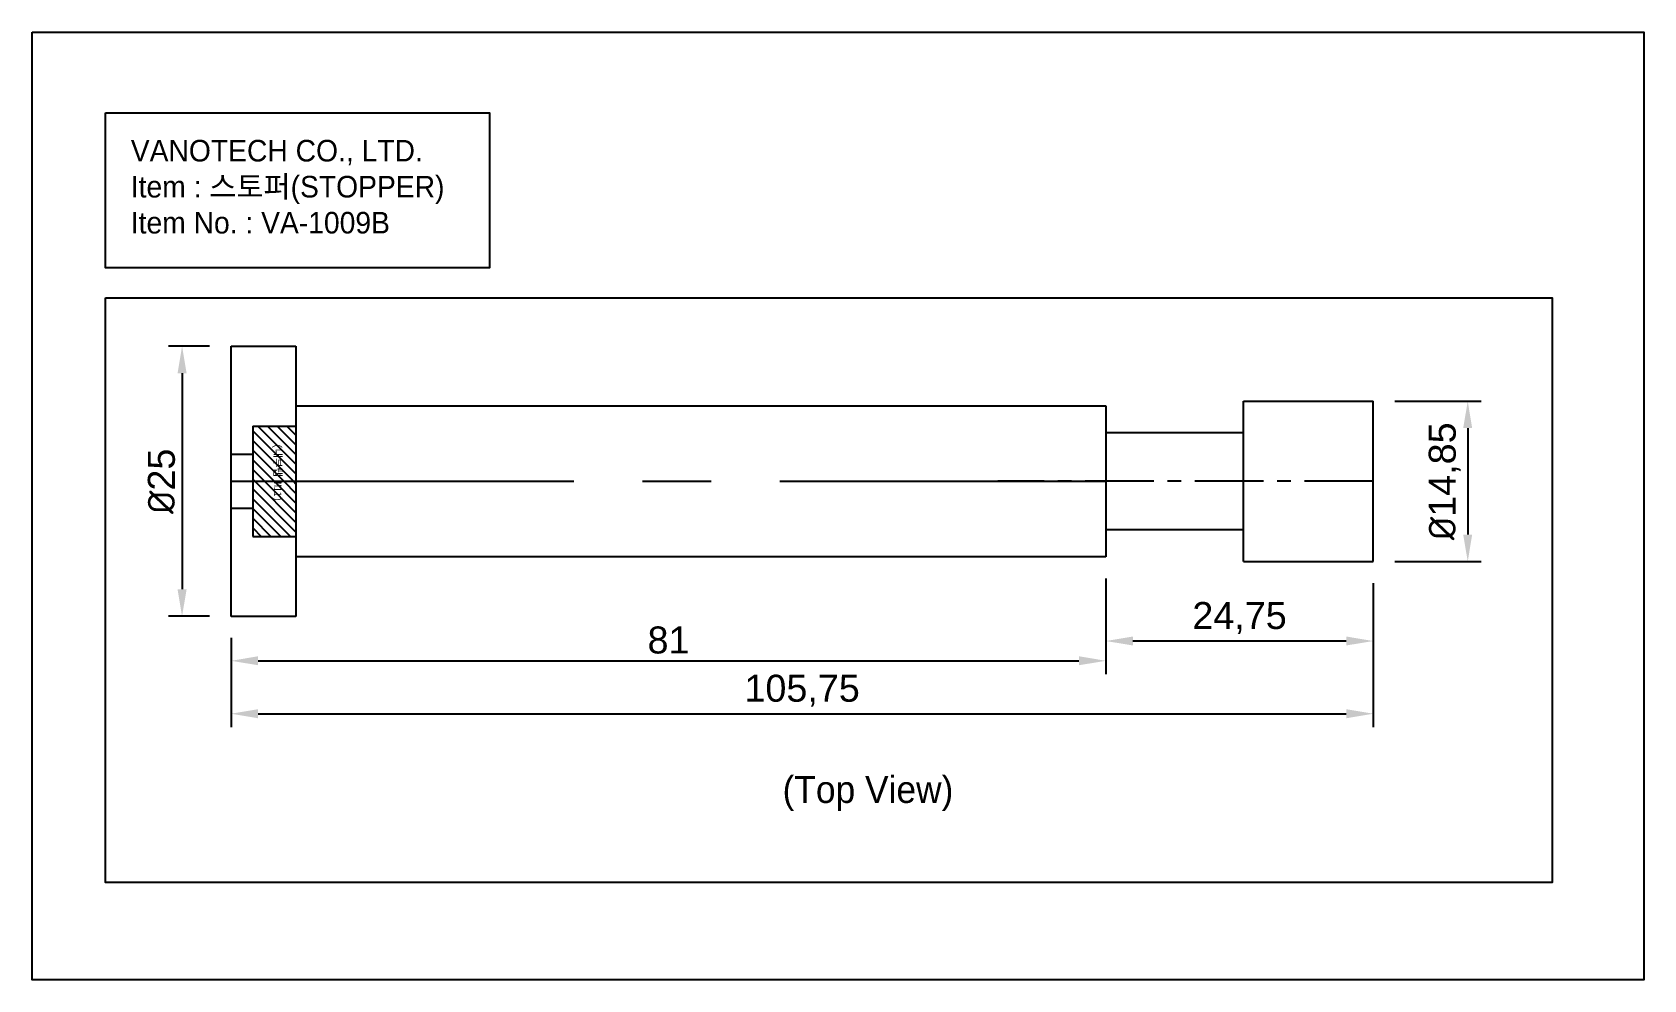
# Model space of a CAD drawing. Header units: millimetres. Extents: x -1127 to -978, y 1942 to 2030.
import ezdxf

# ---------------------------------------------------------------- set-up
doc = ezdxf.new("R2010")
doc.units = ezdxf.units.MM
doc.linetypes.add('CENTER', pattern=[50.8, 31.75, -6.35, 6.35, -6.35])
doc.styles.get("Standard").update_dxf_attribs({"font": 'arial.ttf'})
doc.styles.add('스타일', font='', dxfattribs={"height": 20})
doc.styles.get('스타일').set_extended_font_data('Gulim')
doc.dimstyles.new('ISO-25', dxfattribs={"dimtxt": 2.5, "dimasz": 2.5, "dimexe": 1.25, "dimexo": 0.625, "dimtad": 1, "dimtxsty": 'Standard', "dimcen": 2.5, "dimadec": 0, "dimazin": 0, "dimtfac": 1, "dimtmove": 0, "dimatfit": 3, "dimfxl": 1, "dimarcsym": 0})
pattern_1 = [(315, (-2721.9872, 4217.3198), (0.4490128, 0.4490128), [])]

# ---------------------------------------------------------------- blocks, each defined once
blk = doc.blocks.new('*D15')
at = {"color": 0, "lineweight": -2, "transparency": 16777216}
for p, q in [((-1002.86, 1978.98), (-1002.86, 1965.64)), ((-1108.61, 1973.91), (-1108.61, 1965.64)), ((-1106.11, 1966.89), (-1005.36, 1966.89))]:
    blk.add_line(p, q, dxfattribs=at)
at = {"color": 0, "transparency": 16777216}
for points in [[(-1106.11, 1967.31), (-1106.11, 1966.47), (-1108.61, 1966.89)], [(-1005.36, 1967.31), (-1005.36, 1966.47), (-1002.86, 1966.89)]]:
    blk.add_solid(points, dxfattribs=at)
at = {"layer": 'Defpoints', "color": 0, "transparency": 16777216}
for p in [(-1002.86, 1980.98), (-1108.61, 1975.91), (-1002.86, 1966.89)]:
    blk.add_point(p, dxfattribs=at)
at = {"color": 7, "transparency": 16777216, "insert": (-1055.74, 1969.02), "char_height": 2.5, "attachment_point": 5}
blk.add_mtext('105,75', dxfattribs=at)
blk = doc.blocks.new('*D13')
at = {"color": 0, "lineweight": -2, "transparency": 16777216}
for p, q in [((-1027.61, 1979.41), (-1027.61, 1972.37)), ((-1002.86, 1978.36), (-1002.86, 1972.37)), ((-1005.36, 1973.62), (-1025.11, 1973.62))]:
    blk.add_line(p, q, dxfattribs=at)
at = {"color": 0, "transparency": 16777216}
for points in [[(-1025.11, 1974.04), (-1025.11, 1973.21), (-1027.61, 1973.62)], [(-1005.36, 1974.04), (-1005.36, 1973.21), (-1002.86, 1973.62)]]:
    blk.add_solid(points, dxfattribs=at)
at = {"layer": 'Defpoints', "color": 0, "transparency": 16777216}
for p in [(-1027.61, 1981.41), (-1002.86, 1980.36), (-1027.61, 1973.62)]:
    blk.add_point(p, dxfattribs=at)
at = {"color": 7, "transparency": 16777216, "insert": (-1015.24, 1975.75), "char_height": 2.5, "attachment_point": 5}
blk.add_mtext('24,75', dxfattribs=at)
blk = doc.blocks.new('*D6')
at = {"color": 0, "lineweight": -2, "transparency": 16777216}
for p, q in [((-1027.61, 1979.41), (-1027.61, 1970.54)), ((-1108.61, 1973.28), (-1108.61, 1970.54)), ((-1106.11, 1971.79), (-1030.11, 1971.79))]:
    blk.add_line(p, q, dxfattribs=at)
at = {"color": 0, "transparency": 16777216}
for points in [[(-1106.11, 1972.21), (-1106.11, 1971.38), (-1108.61, 1971.79)], [(-1030.11, 1972.21), (-1030.11, 1971.38), (-1027.61, 1971.79)]]:
    blk.add_solid(points, dxfattribs=at)
at = {"layer": 'Defpoints', "color": 0, "transparency": 16777216}
for p in [(-1027.61, 1981.41), (-1108.61, 1975.28), (-1027.61, 1971.79)]:
    blk.add_point(p, dxfattribs=at)
at = {"color": 7, "transparency": 16777216, "insert": (-1068.11, 1973.7), "char_height": 2.5, "attachment_point": 5}
blk.add_mtext('81', dxfattribs=at)
blk = doc.blocks.new('*D14')
at = {"color": 0, "lineweight": -2, "transparency": 16777216}
for p, q in [((-1000.86, 1995.83), (-992.86, 1995.83)), ((-994.11, 1993.33), (-994.11, 1983.48)), ((-1000.86, 1980.98), (-992.86, 1980.98))]:
    blk.add_line(p, q, dxfattribs=at)
at = {"color": 0, "transparency": 16777216}
for points in [[(-994.53, 1993.33), (-993.7, 1993.33), (-994.11, 1995.83)], [(-994.53, 1983.48), (-993.7, 1983.48), (-994.11, 1980.98)]]:
    blk.add_solid(points, dxfattribs=at)
at = {"layer": 'Defpoints', "color": 0, "transparency": 16777216}
for p in [(-1002.86, 1995.83), (-1002.86, 1980.98), (-994.11, 1980.98)]:
    blk.add_point(p, dxfattribs=at)
at = {"color": 7, "transparency": 16777216, "insert": (-996.24, 1988.41), "char_height": 2.5, "attachment_point": 5, "rotation": 90}
blk.add_mtext('{\\fISOCPEUR|b0|i0|c0|p34;%%C}14,85', dxfattribs=at)
blk = doc.blocks.new('*D11')
at = {"color": 0, "lineweight": -2, "transparency": 16777216}
for p, q in [((-1110.61, 2000.91), (-1114.4, 2000.91)), ((-1113.15, 1998.41), (-1113.15, 1978.41)), ((-1110.61, 1975.91), (-1114.4, 1975.91))]:
    blk.add_line(p, q, dxfattribs=at)
at = {"color": 0, "transparency": 16777216}
for points in [[(-1113.57, 1998.41), (-1112.73, 1998.41), (-1113.15, 2000.91)], [(-1113.57, 1978.41), (-1112.73, 1978.41), (-1113.15, 1975.91)]]:
    blk.add_solid(points, dxfattribs=at)
at = {"layer": 'Defpoints', "color": 0, "transparency": 16777216}
for p in [(-1108.61, 2000.91), (-1113.15, 1975.91), (-1108.61, 1975.91)]:
    blk.add_point(p, dxfattribs=at)
at = {"color": 7, "transparency": 16777216, "insert": (-1115.05, 1988.41), "char_height": 2.5, "attachment_point": 5, "rotation": 90}
blk.add_mtext('{\\fISOCPEUR|b0|i0|c0|p34;%%C}25', dxfattribs=at)

msp = doc.modelspace()

# ---------------------------------------------------------------- hatches: boundary and pattern name
h = msp.add_hatch()
h.set_pattern_fill('ANSI31', color=6, scale=0.2, angle=-90)
h.set_pattern_definition(pattern_1)
h.paths.add_polyline_path([(-1106.613, 1993.507), (-1106.613, 1988.407), (-1102.613, 1988.407), (-1102.613, 1993.507)])
h.paths.add_polyline_path([(-1105.024, 1992.207), (-1105.024, 1986.138), (-1103.72, 1986.138), (-1103.72, 1992.207)], flags=9)
h = msp.add_hatch()
h.set_pattern_fill('ANSI31', color=6, scale=0.2, angle=-90)
h.set_pattern_definition(pattern_1)
h.paths.add_polyline_path([(-1102.613, 1983.307), (-1102.613, 1988.407), (-1106.613, 1988.407), (-1106.613, 1983.307)])

# ---------------------------------------------------------------- linework, layer by layer
for p, q in [((-1108.613, 1975.907), (-1108.613, 2000.907)), ((-1108.613, 2000.907), (-1102.613, 2000.907)), ((-1102.613, 2000.907), (-1102.613, 1975.907)), ((-1102.613, 1995.407), (-1067.613, 1995.407)), ((-1067.613, 1995.407), (-1027.613, 1995.407)), ((-1027.613, 1995.407), (-1027.613, 1981.407)), ((-1014.863, 1980.982), (-1014.863, 1995.832)), ((-1014.863, 1995.832), (-1002.863, 1995.832)), ((-1002.863, 1980.982), (-1002.863, 1995.832)), ((-1106.613, 1993.507), (-1106.613, 1983.307)), ((-1106.613, 1993.507), (-1102.613, 1993.507)), ((-1014.863, 1992.907), (-1027.613, 1992.907)), ((-1108.613, 1990.907), (-1106.613, 1990.907)), ((-1108.613, 1985.907), (-1106.613, 1985.907)), ((-1106.613, 1983.307), (-1102.613, 1983.307)), ((-1014.863, 1983.907), (-1027.613, 1983.907)), ((-1014.863, 1983.907), (-1027.613, 1983.907)), ((-1067.613, 1981.407), (-1102.613, 1981.407)), ((-1027.613, 1981.407), (-1067.613, 1981.407)), ((-1014.863, 1980.982), (-1002.863, 1980.982)), ((-1102.613, 1975.907), (-1108.613, 1975.907))]:
    msp.add_line(p, q)
at = {"color": 1, "linetype": 'CENTER'}
msp.add_line((-1108.613, 1988.407), (-1027.613, 1988.407), dxfattribs=at)
at = {"color": 1, "linetype": 'CENTER', "ltscale": 0.2}
msp.add_line((-1002.863, 1988.407), (-1037.613, 1988.407), dxfattribs=at)
at = {"color": 4}
msp.add_lwpolyline([(-1127.024, 2029.984), (-977.812, 2029.984), (-977.812, 1942.26), (-1127.024, 1942.26)], close=True, dxfattribs=at)
at = {"color": 3}
msp.add_lwpolyline([(-1120.234, 2022.53), (-1084.688, 2022.53), (-1084.688, 2008.185), (-1120.234, 2008.185)], close=True, dxfattribs=at)
at = {"color": 6}
msp.add_lwpolyline([(-1120.234, 2005.38), (-986.282, 2005.38), (-986.282, 1951.264), (-1120.234, 1951.264)], close=True, dxfattribs=at)

# ---------------------------------------------------------------- texts
at = {"color": 3, "insert": (-1117.898, 2020.019), "char_height": 2, "width": 363.40321, "attachment_point": 1, "style": '스타일'}
msp.add_mtext('\\pt8;{\\C6;VANOTECH CO., LTD.\\P\\ptz;\\C256;Item : 스토퍼(STOPPER)\\PItem No. : VA-1009B}', dxfattribs=at)
at = {"color": 5, "insert": (-1103.934, 1991.892), "char_height": 0.7, "width": 27.23675, "attachment_point": 1, "rotation": 270}
msp.add_mtext('{\\fGulimChe|b0|i0|c129|p49;\\C256;(내부탭 M11)}', dxfattribs=at)
at = {"insert": (-1057.549, 1961.129), "char_height": 2.5, "width": 133.15596, "attachment_point": 1, "style": '스타일'}
msp.add_mtext('(Top View)', dxfattribs=at)

# ---------------------------------------------------------------- dimensions: what is measured, and where the dimension line sits
at = {"color": 5}
dim = msp.add_linear_dim(base=(-1113.149, 1975.907), p1=(-1108.613, 2000.907), p2=(-1108.613, 1975.907), angle=90, text='{\\fISOCPEUR|b0|i0|c0|p34;%%C}<>', dimstyle='ISO-25', override={"dimexo": 2, "dimclrt": 7}, dxfattribs=at)
dim.commit()
dim.dimension.update_dxf_attribs({"geometry": '*D11', "text_midpoint": (-1115.05, 1988.407)})
dim = msp.add_linear_dim(base=(-994.113, 1980.982), p1=(-1002.863, 1995.832), p2=(-1002.863, 1980.982), angle=90, text='{\\fISOCPEUR|b0|i0|c0|p34;%%C}<>', dimstyle='ISO-25', override={"dimexo": 2, "dimclrt": 7}, dxfattribs=at)
dim.commit()
dim.dimension.update_dxf_attribs({"geometry": '*D14', "text_midpoint": (-994.113, 1988.407), "dimtype": 160})
for base, p1, p2, picture, middle in [((-1027.613, 1971.795), (-1108.613, 1975.282), (-1027.613, 1981.407), '*D6', (-1068.113, 1971.795)), ((-1002.863, 1966.891), (-1108.613, 1975.907), (-1002.863, 1980.982), '*D15', (-1055.738, 1966.891)), ((-1027.613, 1973.625), (-1002.863, 1980.357), (-1027.613, 1981.407), '*D13', (-1015.238, 1973.625))]:
    dim = msp.add_linear_dim(base=base, p1=p1, p2=p2, dimstyle='ISO-25', override={"dimexo": 2, "dimclrt": 7}, dxfattribs=at)
    dim.commit()
    dim.dimension.update_dxf_attribs({"geometry": picture, "text_midpoint": middle, "dimtype": 160})

doc.saveas('drawing.dxf')
